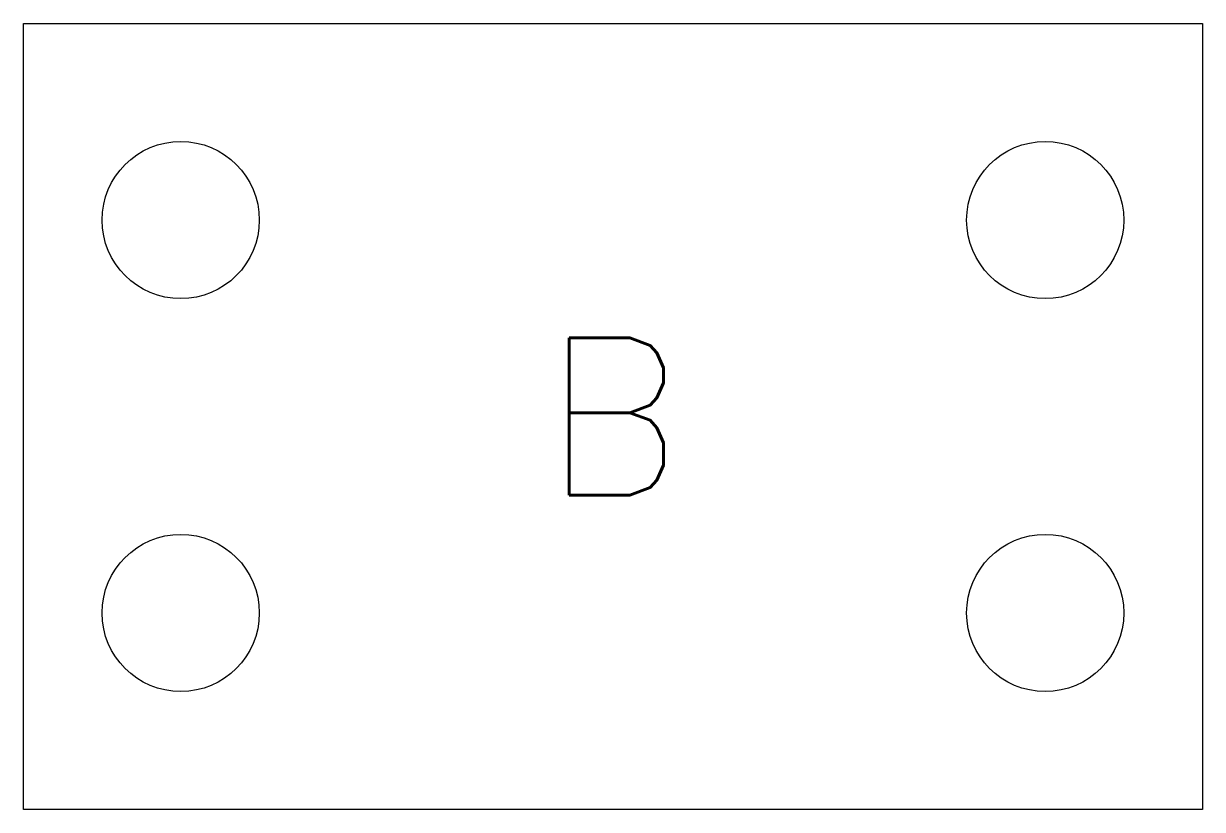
# Model space of a CAD drawing. Extents: x 69.2 to 84.2, y 225.4 to 235.4.
import ezdxf
from ezdxf.enums import TextEntityAlignment as Align

# ---------------------------------------------------------------- set-up
doc = ezdxf.new("R2010")
doc.units = 0
doc.header["$MEASUREMENT"] = 0
doc.layers.get('0').update_dxf_attribs({"linetype": 'CONTINUOUS'})
doc.styles.add('ROMANS', font='romans')

msp = doc.modelspace()

# ---------------------------------------------------------------- linework, layer by layer
at = {"color": 40}
msp.add_lwpolyline([(69.233, 235.446), (84.233, 235.446), (84.233, 225.446), (69.233, 225.446)], close=True, dxfattribs=at)
at = {"color": 1}
for centre in [(71.233, 232.946), (82.233, 232.946), (71.233, 227.946), (71.233, 227.946), (82.233, 227.946), (82.233, 227.946)]:
    msp.add_circle(centre, 1, dxfattribs=at)

# ---------------------------------------------------------------- texts
at = {"color": 7, "lineweight": -3, "style": 'ROMANS'}
msp.add_attdef('B', text='', height=2, dxfattribs=at).set_placement((76.733, 230.446), align=Align.MIDDLE_CENTER)

doc.saveas('drawing.dxf')
